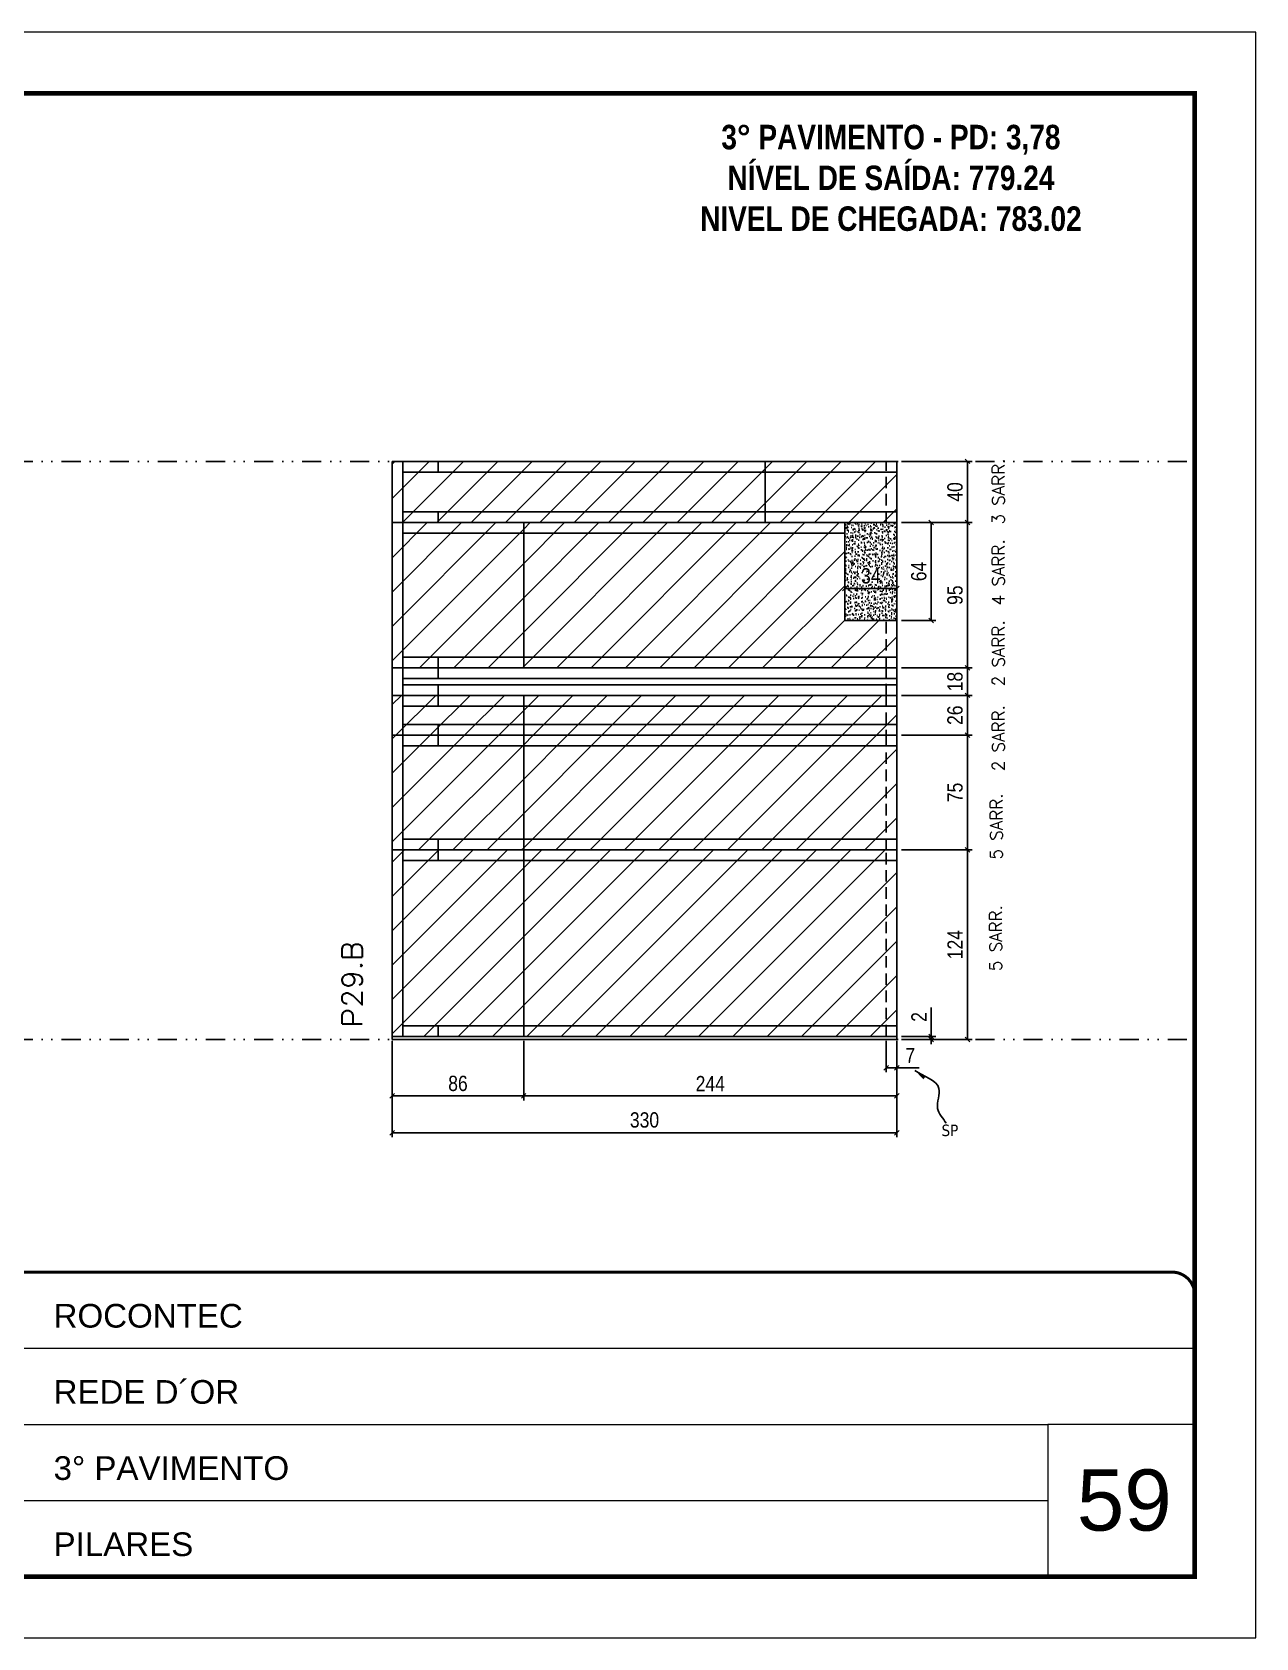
# Model space of a CAD drawing. Extents: x 2949 to 9203, y -16089 to 12527.
# Drawn here: x 6817 to 7618, y -4603 to -3553 of the extents above; entities that cross this region are included whole.
import ezdxf

# ---------------------------------------------------------------- set-up
doc = ezdxf.new("R2010")
doc.units = 0
for name, pattern in [('CONTINUO', [0]), ('DASHED', [0.75, 0.5, -0.25]), ('DIVIDE2', [0.625, 0.25, -0.125, 0, -0.125, 0, -0.125]), ('HIDDEN', [0.375, 0.25, -0.125])]:
    doc.linetypes.add(name, pattern=pattern)
for name, color, linetype, lineweight in [('CARIMBO', 255, 'Continuous', 9), ('Folhas', 255, 'Continuous', 9), ('Hachura', 251, 'Continuous', 9), ('SARRAFO DE PRESSAO', 251, 'DASHED', 9), ('Texto Seção', 7, 'Continuous', 15)]:
    doc.layers.add(name, color=color, linetype=linetype, lineweight=lineweight)
for name, color, linetype in [('COTA', 241, 'Continuous'), ('NOMENCLATURA', 7, 'Continuous'), ('Nível', 160, 'Continuous'), ('Painéis', 200, 'Continuous'), ('SARR_2.2x7', 40, 'Continuous'), ('Sarrafo de Pressão', 42, 'HIDDEN'), ('texto', 7, 'Continuous')]:
    doc.layers.add(name, color=color, linetype=linetype)
doc.styles.add('ARIAL', font='arial.ttf')
doc.styles.add('COTA TECNICA', font='techl___.ttf', dxfattribs={"height": 10})
doc.styles.add('COTA TECNICA-50', font='techl___.ttf', dxfattribs={"height": 10})
doc.styles.add('REGUA-120', font='ROMANS.shx', dxfattribs={"height": 15})
doc.styles.add('ROMANC', font='techb___.ttf', dxfattribs={"height": 2.5})
doc.styles.add('ROMANS', font='romans.shx')
doc.styles.get("Standard").update_dxf_attribs({"font": 'arial.ttf'})
doc.dimstyles.new('COTA PAINEL-50', dxfattribs={"dimtxt": 10, "dimasz": 3, "dimexe": 3, "dimexo": 3, "dimgap": 3, "dimtad": 1, "dimdec": 1, "dimzin": 12, "dimdsep": 46, "dimtxsty": 'COTA TECNICA-50', "dimblk1": 'OBLIQUE', "dimblk2": 'OBLIQUE', "dimsah": 1, "dimcen": 0.9, "dimclrd": 4, "dimclre": 4, "dimclrt": 240, "dimadec": 1, "dimazin": 3, "dimtfac": 1, "dimtdec": 1, "dimtmove": 0, "dimatfit": 3, "dimfxl": 1, "dimtolj": 1, "dimtzin": 12, "dimarcsym": 0})
doc.dimstyles.new('PAINEL', dxfattribs={"dimtxt": 10, "dimasz": 3, "dimexe": 3, "dimexo": 3, "dimgap": 3, "dimtad": 1, "dimdec": 1, "dimzin": 12, "dimdsep": 46, "dimtxsty": 'COTA TECNICA', "dimblk1": 'OBLIQUE', "dimblk2": 'OBLIQUE', "dimsah": 1, "dimcen": 0.9, "dimclrd": 4, "dimclre": 4, "dimclrt": 240, "dimadec": 1, "dimazin": 3, "dimtfac": 1, "dimtdec": 1, "dimtmove": 0, "dimatfit": 3, "dimfxl": 1, "dimtolj": 1, "dimtzin": 12, "dimarcsym": 0})
doc.dimstyles.get("Standard").update_dxf_attribs({"dimtxt": 0.18, "dimasz": 0.18, "dimexe": 0.18, "dimexo": 0.0625, "dimgap": 0.09, "dimtad": 0, "dimtih": 1, "dimtoh": 1, "dimdec": 4, "dimzin": 0, "dimdsep": 46, "dimtxsty": 'Standard', "dimcen": 0.09, "dimadec": 0, "dimazin": 0, "dimtfac": 1, "dimtdec": 4, "dimtofl": 0, "dimtmove": 0, "dimatfit": 3, "dimfxl": 1, "dimtolj": 1, "dimtzin": 0, "dimarcsym": 0})
pattern_1 = [(45, (-122888.467, -34202.222), (-11.2253202, 11.2253202), [])]
pattern_2 = [(45, (-122888.467, -34199.222), (-11.2253202, 11.2253202), [])]

# ---------------------------------------------------------------- blocks, each defined once
blk = doc.blocks.new('9999999999')
at = {"color": 30, "linetype": 'CONTINUO'}
for p, q in [((98564.6, 34379.6), (99584, 34379.6)), ((98564.6, 34329.8), (99488, 34329.8)), ((99584, 34329.8), (99488, 34329.8)), ((99488, 34329.8), (99488, 34230.2)), ((98564.6, 34280), (99488, 34280))]:
    blk.add_line(p, q, dxfattribs=at)
at = {"color": 30, "linetype": 'CONTINUO', "const_width": 2}
blk.add_lwpolyline([(99584, 34230.2), (99584, 34414.4, 0.414214), (99569, 34429.4), (98229, 34429.4, 0.414214), (98214, 34414.4), (98214, 34245.2, 0.414214), (98229, 34230.2), (99584, 34230.2)], format="xyb", dxfattribs=at)
at = {"layer": 'Folhas'}
blk.add_lwpolyline([(98139, 34190.2), (99624, 34190.2), (99624, 35240.2), (98139, 35240.2)], close=True, dxfattribs=at)
at = {"layer": 'Folhas', "color": 30, "const_width": 3}
blk.add_lwpolyline([(98214, 34230.2), (99584, 34230.2), (99584, 35200.2), (98214, 35200.2)], close=True, dxfattribs=at)
at = {"color": 7, "linetype": 'Continuous', "ltscale": 5, "style": 'ARIAL'}
for s, height, p in [('ROCONTEC', 15.48, (98837.7, 34393.1)), ('REDE D´OR', 15.48, (98837.7, 34343.3)), ('3° PAVIMENTO', 15.483, (98837.7, 34293.5)), ('PILARES', 15.48, (98837.7, 34243.7))]:
    blk.add_text(s, height=height, dxfattribs=at).set_placement(p)
blk = doc.blocks.new('_Oblique')
at = {"color": 0, "linetype": 'ByBlock', "lineweight": -2}
blk.add_line((-0.5, -0.5), (0.5, 0.5), dxfattribs=at)
blk = doc.blocks.new('*D1836')
at = {"layer": 'COTA', "color": 4, "lineweight": -2, "transparency": 16777216}
for p, q in [((7052.7, -4213), (7052.7, -4276)), ((7382.7, -4213), (7382.7, -4276)), ((7052.7, -4273), (7382.7, -4273))]:
    blk.add_line(p, q, dxfattribs=at)
at = {"layer": 'Defpoints', "color": 0, "transparency": 16777216}
for p in [(7052.7, -4210), (7382.7, -4210), (7382.7, -4273)]:
    blk.add_point(p, dxfattribs=at)
at = {"layer": 'COTA', "color": 4, "lineweight": -2, "transparency": 16777216, "xscale": 3, "yscale": 3, "zscale": 3, "rotation": 180}
blk.add_blockref('_Oblique', (7052.7, -4273), dxfattribs=at)
at = {"layer": 'COTA', "color": 4, "lineweight": -2, "transparency": 16777216, "xscale": 3, "yscale": 3, "zscale": 3}
blk.add_blockref('_Oblique', (7382.7, -4273), dxfattribs=at)
at = {"layer": 'COTA', "color": 240, "transparency": 16777216, "insert": (7217.7, -4264.7), "char_height": 10, "attachment_point": 5, "style": 'COTA TECNICA'}
blk.add_mtext('\\A1;330', dxfattribs=at)
blk = doc.blocks.new('*D1837')
at = {"layer": 'COTA', "color": 4, "lineweight": -2, "transparency": 16777216}
for p, q in [((7375.7, -4213), (7375.7, -4233.5)), ((7382.7, -4215), (7382.7, -4233.5)), ((7375.7, -4230.5), (7382.7, -4230.5)), ((7382.7, -4230.5), (7397.4, -4230.5))]:
    blk.add_line(p, q, dxfattribs=at)
at = {"layer": 'Defpoints', "color": 0, "transparency": 16777216}
for p in [(7375.7, -4210), (7382.7, -4212), (7382.7, -4230.5)]:
    blk.add_point(p, dxfattribs=at)
at = {"layer": 'COTA', "color": 4, "lineweight": -2, "transparency": 16777216, "xscale": 3, "yscale": 3, "zscale": 3, "rotation": 180}
blk.add_blockref('_Oblique', (7375.7, -4230.5), dxfattribs=at)
at = {"layer": 'COTA', "color": 4, "lineweight": -2, "transparency": 16777216, "xscale": 3, "yscale": 3, "zscale": 3}
blk.add_blockref('_Oblique', (7382.7, -4230.5), dxfattribs=at)
at = {"layer": 'COTA', "color": 240, "transparency": 16777216, "insert": (7391.5, -4222.5), "char_height": 10, "attachment_point": 5, "style": 'COTA TECNICA-50'}
blk.add_mtext('\\A1;7', dxfattribs=at)
blk = doc.blocks.new('*D1838')
at = {"layer": 'COTA', "color": 4, "lineweight": -2, "transparency": 16777216}
for p, q in [((7385.7, -4088), (7431.9, -4088)), ((7428.9, -4212), (7428.9, -4088)), ((7385.7, -4212), (7431.9, -4212))]:
    blk.add_line(p, q, dxfattribs=at)
at = {"layer": 'Defpoints', "color": 0, "transparency": 16777216}
for p in [(7382.7, -4088), (7428.9, -4088), (7382.7, -4212)]:
    blk.add_point(p, dxfattribs=at)
at = {"layer": 'COTA', "color": 4, "lineweight": -2, "transparency": 16777216, "xscale": 3, "yscale": 3, "zscale": 3}
for p, rotation in [((7428.9, -4088), 90), ((7428.9, -4212), 270)]:
    blk.add_blockref('_Oblique', p, dxfattribs=dict(at, rotation=rotation))
at = {"layer": 'COTA', "color": 240, "transparency": 16777216, "insert": (7420.8, -4150), "char_height": 10, "attachment_point": 5, "rotation": 90, "style": 'COTA TECNICA-50'}
blk.add_mtext('\\A1;124', dxfattribs=at)
blk = doc.blocks.new('*D1839')
at = {"layer": 'COTA', "color": 4, "lineweight": -2, "transparency": 16777216}
for p, q in [((7405.2, -4210), (7405.2, -4191.2)), ((7385.7, -4210), (7408.2, -4210)), ((7405.2, -4212), (7405.2, -4210)), ((7385.7, -4212), (7408.2, -4212)), ((7405.2, -4212), (7405.2, -4215))]:
    blk.add_line(p, q, dxfattribs=at)
at = {"layer": 'Defpoints', "color": 0, "transparency": 16777216}
for p in [(7382.7, -4210), (7382.7, -4212), (7405.2, -4212)]:
    blk.add_point(p, dxfattribs=at)
at = {"layer": 'COTA', "color": 4, "lineweight": -2, "transparency": 16777216, "xscale": 3, "yscale": 3, "zscale": 3}
for p, rotation in [((7405.2, -4210), 270), ((7405.2, -4212), 90)]:
    blk.add_blockref('_Oblique', p, dxfattribs=dict(at, rotation=rotation))
at = {"layer": 'COTA', "color": 240, "transparency": 16777216, "insert": (7397.2, -4197.3), "char_height": 10, "attachment_point": 5, "rotation": 90, "style": 'COTA TECNICA-50'}
blk.add_mtext('\\A1;2', dxfattribs=at)
blk = doc.blocks.new('*D1840')
at = {"layer": 'COTA', "color": 4, "linetype": 'ByBlock', "lineweight": -2, "transparency": 16777216}
for p, q in [((7385.7, -4013), (7431.9, -4013)), ((7428.9, -4088), (7428.9, -4013)), ((7385.7, -4088), (7431.9, -4088))]:
    blk.add_line(p, q, dxfattribs=at)
at = {"layer": 'Defpoints', "color": 0, "linetype": 'ByBlock', "transparency": 16777216}
for p in [(7382.7, -4013), (7428.9, -4013), (7382.7, -4088)]:
    blk.add_point(p, dxfattribs=at)
at = {"layer": 'COTA', "color": 4, "linetype": 'ByBlock', "lineweight": -2, "transparency": 16777216, "xscale": 3, "yscale": 3, "zscale": 3}
for p, rotation in [((7428.9, -4013), 90), ((7428.9, -4088), 270)]:
    blk.add_blockref('_Oblique', p, dxfattribs=dict(at, rotation=rotation))
at = {"layer": 'COTA', "color": 240, "linetype": 'ByBlock', "transparency": 16777216, "insert": (7420.8, -4050.5), "char_height": 10, "attachment_point": 5, "rotation": 90, "style": 'COTA TECNICA'}
blk.add_mtext('\\A1;75', dxfattribs=at)
blk = doc.blocks.new('*D1841')
at = {"layer": 'COTA', "color": 4, "linetype": 'ByBlock', "lineweight": -2, "transparency": 16777216}
for p, q in [((7385.7, -3874), (7408.2, -3874)), ((7405.2, -3874), (7405.2, -3938)), ((7385.7, -3938), (7408.2, -3938))]:
    blk.add_line(p, q, dxfattribs=at)
at = {"layer": 'Defpoints', "color": 0, "linetype": 'ByBlock', "transparency": 16777216}
for p in [(7382.7, -3874), (7382.7, -3938), (7405.2, -3938)]:
    blk.add_point(p, dxfattribs=at)
at = {"layer": 'COTA', "color": 4, "linetype": 'ByBlock', "lineweight": -2, "transparency": 16777216, "xscale": 3, "yscale": 3, "zscale": 3}
for p, rotation in [((7405.2, -3874), 90), ((7405.2, -3938), 270)]:
    blk.add_blockref('_Oblique', p, dxfattribs=dict(at, rotation=rotation))
at = {"layer": 'COTA', "color": 240, "linetype": 'ByBlock', "transparency": 16777216, "insert": (7397.1, -3906), "char_height": 10, "attachment_point": 5, "rotation": 90, "style": 'COTA TECNICA'}
blk.add_mtext('\\A1;64', dxfattribs=at)
blk = doc.blocks.new('*D1864')
at = {"layer": 'COTA', "color": 4, "linetype": 'ByBlock', "lineweight": -2, "transparency": 16777216}
for p, q in [((7052.7, -4213), (7052.7, -4251.9)), ((7138.7, -4213), (7138.7, -4251.9)), ((7052.7, -4248.9), (7138.7, -4248.9))]:
    blk.add_line(p, q, dxfattribs=at)
at = {"layer": 'Defpoints', "color": 0, "linetype": 'ByBlock', "transparency": 16777216}
for p in [(7052.7, -4210), (7138.7, -4210), (7138.7, -4248.9)]:
    blk.add_point(p, dxfattribs=at)
at = {"layer": 'COTA', "color": 4, "linetype": 'ByBlock', "lineweight": -2, "transparency": 16777216, "xscale": 3, "yscale": 3, "zscale": 3, "rotation": 180}
blk.add_blockref('_Oblique', (7052.7, -4248.9), dxfattribs=at)
at = {"layer": 'COTA', "color": 4, "linetype": 'ByBlock', "lineweight": -2, "transparency": 16777216, "xscale": 3, "yscale": 3, "zscale": 3}
blk.add_blockref('_Oblique', (7138.7, -4248.9), dxfattribs=at)
at = {"layer": 'COTA', "color": 240, "linetype": 'ByBlock', "transparency": 16777216, "insert": (7095.7, -4240.8), "char_height": 10, "attachment_point": 5, "style": 'COTA TECNICA'}
blk.add_mtext('\\A1;86', dxfattribs=at)
blk = doc.blocks.new('*D1865')
at = {"layer": 'COTA', "color": 4, "linetype": 'ByBlock', "lineweight": -2, "transparency": 16777216}
for p, q in [((7138.7, -4213), (7138.7, -4251.9)), ((7382.7, -4213), (7382.7, -4251.9)), ((7138.7, -4248.9), (7382.7, -4248.9))]:
    blk.add_line(p, q, dxfattribs=at)
at = {"layer": 'Defpoints', "color": 0, "linetype": 'ByBlock', "transparency": 16777216}
for p in [(7138.7, -4210), (7382.7, -4210), (7382.7, -4248.9)]:
    blk.add_point(p, dxfattribs=at)
at = {"layer": 'COTA', "color": 4, "linetype": 'ByBlock', "lineweight": -2, "transparency": 16777216, "xscale": 3, "yscale": 3, "zscale": 3, "rotation": 180}
blk.add_blockref('_Oblique', (7138.7, -4248.9), dxfattribs=at)
at = {"layer": 'COTA', "color": 4, "linetype": 'ByBlock', "lineweight": -2, "transparency": 16777216, "xscale": 3, "yscale": 3, "zscale": 3}
blk.add_blockref('_Oblique', (7382.7, -4248.9), dxfattribs=at)
at = {"layer": 'COTA', "color": 240, "linetype": 'ByBlock', "transparency": 16777216, "insert": (7260.7, -4240.9), "char_height": 10, "attachment_point": 5, "style": 'COTA TECNICA'}
blk.add_mtext('\\A1;244', dxfattribs=at)
blk = doc.blocks.new('*D1856')
at = {"layer": 'COTA', "color": 4, "linetype": 'ByBlock', "lineweight": -2, "transparency": 16777216}
for p, q in [((7348.7, -3935), (7348.7, -3914.1)), ((7382.7, -3935), (7382.7, -3914.1)), ((7348.7, -3917.1), (7382.7, -3917.1))]:
    blk.add_line(p, q, dxfattribs=at)
at = {"layer": 'Defpoints', "color": 0, "linetype": 'ByBlock', "transparency": 16777216}
for p in [(7382.7, -3917.1), (7348.7, -3938), (7382.7, -3938)]:
    blk.add_point(p, dxfattribs=at)
at = {"layer": 'COTA', "color": 4, "linetype": 'ByBlock', "lineweight": -2, "transparency": 16777216, "xscale": 3, "yscale": 3, "zscale": 3, "rotation": 180}
blk.add_blockref('_Oblique', (7348.7, -3917.1), dxfattribs=at)
at = {"layer": 'COTA', "color": 4, "linetype": 'ByBlock', "lineweight": -2, "transparency": 16777216, "xscale": 3, "yscale": 3, "zscale": 3}
blk.add_blockref('_Oblique', (7382.7, -3917.1), dxfattribs=at)
at = {"layer": 'COTA', "color": 240, "linetype": 'ByBlock', "transparency": 16777216, "insert": (7365.7, -3908.9), "char_height": 10, "attachment_point": 5, "style": 'COTA TECNICA'}
blk.add_mtext('\\A1;34', dxfattribs=at)
blk = doc.blocks.new('*D1857')
at = {"layer": 'COTA', "color": 4, "linetype": 'ByBlock', "lineweight": -2, "transparency": 16777216}
for p, q in [((7385.7, -3987), (7431.9, -3987)), ((7428.9, -3987), (7428.9, -4013)), ((7385.7, -4013), (7431.9, -4013))]:
    blk.add_line(p, q, dxfattribs=at)
at = {"layer": 'Defpoints', "color": 0, "linetype": 'ByBlock', "transparency": 16777216}
for p in [(7382.7, -3987), (7382.7, -4013), (7428.9, -4013)]:
    blk.add_point(p, dxfattribs=at)
at = {"layer": 'COTA', "color": 4, "linetype": 'ByBlock', "lineweight": -2, "transparency": 16777216, "xscale": 3, "yscale": 3, "zscale": 3}
for p, rotation in [((7428.9, -3987), 90), ((7428.9, -4013), 270)]:
    blk.add_blockref('_Oblique', p, dxfattribs=dict(at, rotation=rotation))
at = {"layer": 'COTA', "color": 240, "linetype": 'ByBlock', "transparency": 16777216, "insert": (7420.8, -4000), "char_height": 10, "attachment_point": 5, "rotation": 90, "style": 'COTA TECNICA'}
blk.add_mtext('\\A1;26', dxfattribs=at)
blk = doc.blocks.new('*D1859')
at = {"layer": 'COTA', "color": 4, "lineweight": -2, "transparency": 16777216}
for p, q in [((7385.7, -3874), (7431.9, -3874)), ((7428.9, -3874), (7428.9, -3969)), ((7385.7, -3969), (7431.9, -3969))]:
    blk.add_line(p, q, dxfattribs=at)
at = {"layer": 'Defpoints', "color": 0, "transparency": 16777216}
for p in [(7382.7, -3874), (7382.7, -3969), (7428.9, -3969)]:
    blk.add_point(p, dxfattribs=at)
at = {"layer": 'COTA', "color": 4, "lineweight": -2, "transparency": 16777216, "xscale": 3, "yscale": 3, "zscale": 3}
for p, rotation in [((7428.9, -3874), 90), ((7428.9, -3969), 270)]:
    blk.add_blockref('_Oblique', p, dxfattribs=dict(at, rotation=rotation))
at = {"layer": 'COTA', "color": 240, "transparency": 16777216, "insert": (7420.8, -3921.5), "char_height": 10, "attachment_point": 5, "rotation": 90, "style": 'COTA TECNICA'}
blk.add_mtext('\\A1;95', dxfattribs=at)
blk = doc.blocks.new('*D2519')
at = {"layer": 'COTA', "color": 4, "lineweight": -2, "transparency": 16777216}
for p, q in [((7385.7, -3834), (7431.9, -3834)), ((7428.9, -3874), (7428.9, -3834)), ((7385.7, -3874), (7431.9, -3874))]:
    blk.add_line(p, q, dxfattribs=at)
at = {"layer": 'Defpoints', "color": 0, "transparency": 16777216}
for p in [(7382.7, -3834), (7428.9, -3834), (7382.7, -3874)]:
    blk.add_point(p, dxfattribs=at)
at = {"layer": 'COTA', "color": 4, "lineweight": -2, "transparency": 16777216, "xscale": 3, "yscale": 3, "zscale": 3}
for p, rotation in [((7428.9, -3834), 90), ((7428.9, -3874), 270)]:
    blk.add_blockref('_Oblique', p, dxfattribs=dict(at, rotation=rotation))
at = {"layer": 'COTA', "color": 240, "transparency": 16777216, "insert": (7420.8, -3854), "char_height": 10, "attachment_point": 5, "rotation": 90, "style": 'COTA TECNICA-50'}
blk.add_mtext('\\A1;40', dxfattribs=at)
blk = doc.blocks.new('*D2853')
at = {"layer": 'COTA', "color": 4, "lineweight": -2, "transparency": 16777216}
for p, q in [((7385.7, -3969), (7431.9, -3969)), ((7428.9, -3969), (7428.9, -3987)), ((7385.7, -3987), (7431.9, -3987))]:
    blk.add_line(p, q, dxfattribs=at)
at = {"layer": 'Defpoints', "color": 0, "transparency": 16777216}
for p in [(7382.7, -3969), (7382.7, -3987), (7428.9, -3987)]:
    blk.add_point(p, dxfattribs=at)
at = {"layer": 'COTA', "color": 4, "lineweight": -2, "transparency": 16777216, "xscale": 3, "yscale": 3, "zscale": 3}
for p, rotation in [((7428.9, -3969), 90), ((7428.9, -3987), 270)]:
    blk.add_blockref('_Oblique', p, dxfattribs=dict(at, rotation=rotation))
at = {"layer": 'COTA', "color": 240, "transparency": 16777216, "insert": (7420.8, -3978), "char_height": 10, "attachment_point": 5, "rotation": 90, "style": 'COTA TECNICA-50'}
blk.add_mtext('\\A1;18', dxfattribs=at)

msp = doc.modelspace()

# ---------------------------------------------------------------- hatches: boundary and pattern name
at = {"layer": 'COTA', "linetype": 'ByBlock'}
h = msp.add_hatch(dxfattribs=at)
h.set_pattern_fill('AR-CONC', color=256, scale=0.03)
h.set_pattern_definition([(50, (-122888.4665, -34202.2216), (5.46554007, -0.47817257), [0.5715, -6.2865]), (355, (-122888.4665, -34202.2216), (-1.05730264, 5.73170536), [0.4572, -5.02921753]), (100.4514447, (-122888.011, -34202.2614), (4.40823741, 5.25353256), [0.48570026, -5.34270734]), (46.1842, (-122888.4665, -34200.6976), (8.13237123, -1.26126984), [0.85725, -9.42975]), (96.6355576, (-122887.789, -34200.803), (7.122124, 7.42278374), [0.7285507, -8.01406824]), (351.184151, (-122888.4665, -34200.698), (7.122124, 7.42278374), [0.685799, -7.54379196]), (21, (-122887.7045, -34201.0786), (4.54843174, -3.06795595), [0.5715, -6.2865]), (326, (-122887.7045, -34201.0786), (1.85406085, 5.52563898), [0.4572, -5.0292]), (71.451445, (-122887.3255, -34201.334), (6.40249258, 2.45768307), [0.48570026, -5.34269813]), (37.5, (-122888.4665, -34202.2216), (0.092658098, 2.536651166), [0, -4.96824, 0, -5.1054, 0, -5.04825]), (7.5, (-122888.4665, -34202.2216), (2.004589875, 3.005417245), [0, -2.91084, 0, -4.85394, 0, -1.92405]), (327.5, (-122890.1658, -34202.2216), (4.067717855, -0.17186232), [0, -1.905, 0, -5.9436, 0, -7.8867]), (317.5, (-122890.9278, -34202.2216), (4.44387544, 0.76279473), [0, -2.4765, 0, -3.94716, 0, -5.6007])])
h.paths.add_polyline_path([(7382.68, -3874.03), (7348.68, -3874.03), (7348.68, -3938.03), (7382.68, -3938.03)])
h.paths.add_polyline_path([(7354.89, -3918.59), (7376.78, -3918.59), (7376.78, -3898.01), (7354.89, -3898.01)], flags=24)
at = {"layer": 'Hachura', "linetype": 'ByBlock'}
h = msp.add_hatch(dxfattribs=at)
h.set_pattern_fill('ANSI31', color=256, scale=5)
h.paths.add_polyline_path([(7296.68, -3834.03), (7052.68, -3834.03), (7052.68, -3874.03), (7296.68, -3874.03)])
h = msp.add_hatch(dxfattribs=at)
h.set_pattern_fill('ANSI31', color=256, scale=5)
h.paths.add_polyline_path([(7382.68, -3834.03), (7296.68, -3834.03), (7296.68, -3874.03), (7382.68, -3874.03)])
h = msp.add_hatch(dxfattribs=at)
h.set_pattern_fill('ANSI31', color=256, scale=5)
h.set_pattern_definition(pattern_1)
h.paths.add_polyline_path([(7138.68, -3969.03), (7138.68, -3874.03), (7052.68, -3874.03), (7052.68, -3969.03)])
h = msp.add_hatch(dxfattribs=at)
h.set_pattern_fill('ANSI31', color=256, scale=5)
h.set_pattern_definition(pattern_1)
h.paths.add_polyline_path([(7382.68, -3969.03), (7382.68, -3938.03), (7348.68, -3938.03), (7348.68, -3874.03), (7138.68, -3874.03), (7138.68, -3969.03)])
h = msp.add_hatch(dxfattribs=at)
h.set_pattern_fill('ANSI31', color=256, scale=5)
h.paths.add_polyline_path([(7138.68, -3987.03), (7052.68, -3987.03), (7052.68, -4013.03), (7138.68, -4013.03)])
h = msp.add_hatch(dxfattribs=at)
h.set_pattern_fill('ANSI31', color=256, scale=5)
h.paths.add_polyline_path([(7382.68, -3987.03), (7138.68, -3987.03), (7138.68, -4013.03), (7382.68, -4013.03)])
h = msp.add_hatch(dxfattribs=at)
h.set_pattern_fill('ANSI31', color=256, scale=5)
h.paths.add_polyline_path([(7138.68, -4013.03), (7052.68, -4013.03), (7052.68, -4088.03), (7138.68, -4088.03)])
h = msp.add_hatch(dxfattribs=at)
h.set_pattern_fill('ANSI31', color=256, scale=5)
h.paths.add_polyline_path([(7382.68, -4013.03), (7138.68, -4013.03), (7138.68, -4088.03), (7382.68, -4088.03)])
h = msp.add_hatch(dxfattribs=at)
h.set_pattern_fill('ANSI31', color=256, scale=5)
h.set_pattern_definition(pattern_2)
h.paths.add_polyline_path([(7138.68, -4088.03), (7052.68, -4088.03), (7052.68, -4210.03), (7138.68, -4210.03)])
h = msp.add_hatch(dxfattribs=at)
h.set_pattern_fill('ANSI31', color=256, scale=5)
h.set_pattern_definition(pattern_2)
h.paths.add_polyline_path([(7138.68, -4088.03), (7138.68, -4210.03), (7382.68, -4210.03), (7382.68, -4088.03)])

# ---------------------------------------------------------------- linework, layer by layer
at = {"layer": 'COTA', "linetype": 'ByBlock'}
for p, q in [((7052.68, -3874.03), (7086.68, -3874.03)), ((7348.68, -3874.03), (7382.68, -3874.03)), ((7382.68, -3938.03), (7382.68, -3874.03)), ((7075.68, -4013.03), (7052.68, -4013.03)), ((7052.68, -4013.03), (7052.68, -4013.03))]:
    msp.add_line(p, q, dxfattribs=at)
at = {"layer": 'Nível', "color": 4, "linetype": 'DIVIDE2', "ltscale": 50}
for p, q in [((6207.53, -3834.03), (7577.53, -3834.03)), ((6207.53, -4212.03), (7577.53, -4212.03))]:
    msp.add_line(p, q, dxfattribs=at)
at = {"layer": 'Painéis'}
for p, q in [((7052.68, -3874.03), (7052.68, -3834.03)), ((7052.68, -3834.03), (7296.68, -3834.03)), ((7296.68, -3874.03), (7296.68, -3834.03)), ((7296.68, -3834.03), (7382.68, -3834.03)), ((7382.68, -3874.03), (7382.68, -3834.03)), ((7052.68, -3874.03), (7052.68, -3969.03)), ((7052.68, -3874.03), (7348.68, -3874.03)), ((7052.68, -3874.03), (7382.68, -3874.03)), ((7138.68, -3874.03), (7138.68, -3969.03)), ((7348.68, -3938.03), (7348.68, -3874.03)), ((7382.68, -3938.03), (7348.68, -3938.03)), ((7382.68, -3969.03), (7382.68, -3938.03)), ((7052.68, -3969.03), (7382.68, -3969.03)), ((7052.68, -3987.03), (7052.68, -3969.03)), ((7382.68, -3969.03), (7382.68, -3987.03)), ((7052.68, -3987.03), (7382.68, -3987.03)), ((7075.68, -4013.03), (7052.68, -4013.03)), ((7052.68, -4013.03), (7052.68, -4088.03)), ((7348.68, -4013.03), (7075.68, -4013.03)), ((7138.68, -4013.03), (7138.68, -4210.03)), ((7382.68, -4088.03), (7382.68, -4013.03)), ((7382.68, -4088.03), (7052.68, -4088.03)), ((7052.68, -4088.03), (7052.68, -4210.03)), ((7052.68, -4088.03), (7382.68, -4088.03)), ((7382.68, -4210.03), (7382.68, -4088.03)), ((7052.68, -4210.03), (7382.68, -4210.03))]:
    msp.add_line(p, q, dxfattribs=at)
at = {"layer": 'Painéis', "linetype": 'ByBlock'}
for p, q in [((7138.68, -3969.03), (7052.68, -3969.03)), ((7138.68, -3969.03), (7382.68, -3969.03)), ((7052.68, -3987.03), (7052.68, -4013.03)), ((7138.68, -4013.03), (7138.68, -3987.03)), ((7138.68, -4013.03), (7138.68, -3987.03)), ((7382.68, -3987.03), (7382.68, -4013.03)), ((7052.68, -4013.03), (7138.68, -4013.03)), ((7382.68, -4013.03), (7138.68, -4013.03))]:
    msp.add_line(p, q, dxfattribs=at)
at = {"layer": 'Painéis'}
msp.add_lwpolyline([(7052.68, -4210.03), (7382.68, -4210.03), (7382.68, -4212.03), (7052.68, -4212.03)], close=True, dxfattribs=at)
at = {"layer": 'SARR_2.2x7'}
for p, q in [((7059.68, -3874.03), (7059.68, -3834.03)), ((7059.68, -3841.03), (7082.68, -3841.03)), ((7082.68, -3841.03), (7082.68, -3834.03)), ((7082.68, -3841.03), (7382.68, -3841.03)), ((7059.68, -3867.03), (7082.68, -3867.03)), ((7059.68, -3969.03), (7059.68, -3874.03)), ((7082.68, -3874.03), (7082.68, -3867.03)), ((7082.68, -3867.03), (7382.68, -3867.03)), ((7348.68, -3881.03), (7059.68, -3881.03)), ((7082.68, -3962.03), (7059.68, -3962.03)), ((7082.68, -3969.03), (7082.68, -3962.03)), ((7382.68, -3962.03), (7082.68, -3962.03)), ((7059.68, -3969.03), (7059.68, -3987.03)), ((7059.68, -3976.03), (7082.68, -3976.03)), ((7082.68, -3969.03), (7082.68, -3976.03)), ((7082.68, -3976.03), (7382.68, -3976.03)), ((7059.68, -3980.03), (7082.68, -3980.03)), ((7059.68, -3987.03), (7059.68, -4013.03)), ((7082.68, -3980.03), (7382.68, -3980.03)), ((7082.68, -3987.03), (7082.68, -3980.03)), ((7082.68, -3987.03), (7082.68, -3994.03)), ((7059.68, -3994.03), (7082.68, -3994.03)), ((7082.68, -3994.03), (7382.68, -3994.03)), ((7082.68, -4006.03), (7059.68, -4006.03)), ((7382.68, -4006.03), (7082.68, -4006.03)), ((7082.68, -4006.03), (7082.68, -4013.03)), ((7059.68, -4088.03), (7059.68, -4013.03)), ((7082.68, -4020.03), (7059.68, -4020.03)), ((7082.68, -4013.03), (7082.68, -4020.03)), ((7382.68, -4020.03), (7082.68, -4020.03)), ((7082.68, -4081.03), (7059.68, -4081.03)), ((7082.68, -4088.03), (7082.68, -4081.03)), ((7382.68, -4081.03), (7082.68, -4081.03)), ((7059.68, -4210.03), (7059.68, -4088.03)), ((7082.68, -4088.03), (7082.68, -4095.03)), ((7082.68, -4095.03), (7059.68, -4095.03)), ((7382.68, -4095.03), (7082.68, -4095.03)), ((7082.68, -4203.03), (7059.68, -4203.03)), ((7082.68, -4210.03), (7082.68, -4203.03)), ((7382.68, -4203.03), (7082.68, -4203.03))]:
    msp.add_line(p, q, dxfattribs=at)
at = {"layer": 'Sarrafo de Pressão', "ltscale": 30}
for p, q in [((7375.68, -3874.03), (7375.68, -3834.03)), ((7375.68, -3969.03), (7375.68, -3938.03)), ((7375.68, -3987.03), (7375.68, -3969.03)), ((7375.68, -3987.03), (7375.68, -4013.03)), ((7375.68, -4088.03), (7375.68, -4013.03)), ((7375.68, -4210.03), (7375.68, -4088.03))]:
    msp.add_line(p, q, dxfattribs=at)

# ---------------------------------------------------------------- block references
at = {"layer": 'SARRAFO DE PRESSAO', "color": 6, "linetype": 'ByBlock'}
msp.add_blockref('9999999999', (-92006.44, -38793.52), dxfattribs=at)

# ---------------------------------------------------------------- texts
at = {"layer": 'CARIMBO', "style": 'ARIAL'}
msp.add_text('59', height=40, dxfattribs=at).set_placement((7500.39, -4533.17))
at = {"layer": 'NOMENCLATURA', "color": 2, "insert": (7378.86, -3587.26), "char_height": 16, "attachment_point": 2, "style": 'ROMANC'}
msp.add_mtext_dynamic_manual_height_columns('\\P3° PAVIMENTO - PD: 3,78\\PNÍVEL DE SAÍDA: 779.24\\PNIVEL DE CHEGADA: 783.02', width=300.2766, gutter_width=1, heights=[0], dxfattribs=at)
at = {"layer": 'texto', "color": 0, "insert": (7417.45, -4271.52), "char_height": 7.5, "attachment_point": 5}
msp.add_mtext('{\\fTahoma|b0|i0|c0|p34;\\C4;SP}', dxfattribs=at)
at = {"layer": 'Texto Seção', "linetype": 'Continuous', "style": 'ROMANS'}
for s, p in [('3 SARR.', (7453.12, -3875.33)), ('4 SARR.', (7453.12, -3928.11)), ('2 SARR.', (7453.12, -3981.07)), ('2 SARR.', (7453.12, -4036.59)), ('5 SARR.', (7451.81, -4094.33)), ('5 SARR.', (7451.39, -4167.32))]:
    msp.add_text(s, height=8, rotation=90, dxfattribs=at).set_placement(p)
at = {"layer": 'Texto Seção', "style": 'REGUA-120', "width": 1.1}
msp.add_text('P29.B', height=13, rotation=90, dxfattribs=at).set_placement((7033.05, -4204.14))

# ---------------------------------------------------------------- dimensions: what is measured, and where the dimension line sits
at = {"layer": 'COTA'}
for base, p1, p2, dimstyle, picture, middle in [((7428.91, -3834.03), (7382.68, -3874.03), (7382.68, -3834.03), 'COTA PAINEL-50', '*D2519', (7420.81, -3854.03)), ((7428.91, -3969.03), (7382.68, -3874.03), (7382.68, -3969.03), 'PAINEL', '*D1859', (7420.78, -3921.53)), ((7428.91, -3987.03), (7382.68, -3969.03), (7382.68, -3987.03), 'COTA PAINEL-50', '*D2853', (7420.82, -3978.03)), ((7428.91, -4088.03), (7382.68, -4212.03), (7382.68, -4088.03), 'COTA PAINEL-50', '*D1838', (7420.84, -4150.03))]:
    dim = msp.add_linear_dim(base=base, p1=p1, p2=p2, angle=90, dimstyle=dimstyle, dxfattribs=at)
    dim.commit()
    dim.dimension.update_dxf_attribs({"geometry": picture, "text_midpoint": middle})
at = {"layer": 'COTA', "linetype": 'ByBlock'}
dim = msp.add_linear_dim(base=(7405.2, -3938.03), p1=(7382.68, -3874.03), p2=(7382.68, -3938.03), angle=90, dimstyle='PAINEL', dxfattribs=at)
dim.commit()
dim.dimension.update_dxf_attribs({"geometry": '*D1841', "text_midpoint": (7405.2, -3906.03), "dimtype": 160})
for base, p1, p2, picture, middle in [((7382.68, -3917.11), (7348.68, -3938.03), (7382.68, -3938.03), '*D1856', (7365.68, -3908.89)), ((7138.68, -4248.93), (7052.68, -4210.03), (7138.68, -4210.03), '*D1864', (7095.68, -4240.81))]:
    dim = msp.add_linear_dim(base=base, p1=p1, p2=p2, dimstyle='PAINEL', dxfattribs=at)
    dim.commit()
    dim.dimension.update_dxf_attribs({"geometry": picture, "text_midpoint": middle})
dim = msp.add_linear_dim(base=(7428.91, -4013.03), p1=(7382.68, -3987.03), p2=(7382.68, -4013.03), angle=90, dimstyle='PAINEL', dxfattribs=at)
dim.commit()
dim.dimension.update_dxf_attribs({"geometry": '*D1857', "text_midpoint": (7420.81, -4000.03)})
dim = msp.add_linear_dim(base=(7428.91, -4013.03), p1=(7382.68, -4088.03), p2=(7382.68, -4013.03), angle=90, dimstyle='PAINEL', override={"dimtmove": 1}, dxfattribs=at)
dim.commit()
dim.dimension.update_dxf_attribs({"geometry": '*D1840', "text_midpoint": (7420.81, -4050.53)})
at = {"layer": 'COTA'}
dim = msp.add_linear_dim(base=(7405.2, -4212.03), p1=(7382.68, -4210.03), p2=(7382.68, -4212.03), angle=90, dimstyle='COTA PAINEL-50', dxfattribs=at)
dim.commit()
dim.dimension.update_dxf_attribs({"geometry": '*D1839', "text_midpoint": (7405.2, -4197.29), "dimtype": 160})
dim = msp.add_linear_dim(base=(7382.68, -4272.96), p1=(7052.68, -4210.03), p2=(7382.68, -4210.03), dimstyle='PAINEL', override={"dimarcsym": 2}, dxfattribs=at)
dim.commit()
dim.dimension.update_dxf_attribs({"geometry": '*D1836', "text_midpoint": (7217.68, -4264.74)})
at = {"layer": 'COTA', "linetype": 'ByBlock'}
dim = msp.add_linear_dim(base=(7382.68, -4248.93), p1=(7138.68, -4210.03), p2=(7382.68, -4210.03), dimstyle='PAINEL', override={"dimtmove": 1}, dxfattribs=at)
dim.commit()
dim.dimension.update_dxf_attribs({"geometry": '*D1865', "text_midpoint": (7260.68, -4240.86)})
at = {"layer": 'COTA'}
dim = msp.add_linear_dim(base=(7382.68, -4230.54), p1=(7375.68, -4210.03), p2=(7382.68, -4212.03), dimstyle='COTA PAINEL-50', dxfattribs=at)
dim.commit()
dim.dimension.update_dxf_attribs({"geometry": '*D1837', "text_midpoint": (7391.54, -4222.47)})

# ---------------------------------------------------------------- leaders
at = {"layer": 'COTA', "path_type": 1}
msp.add_leader([(7394.5, -4232.21), (7410.29, -4244.05), (7409.36, -4257.06), (7414.92, -4266.84)], dimstyle='Standard', override={"dimasz": 8}, dxfattribs=at)

doc.saveas('drawing.dxf')
